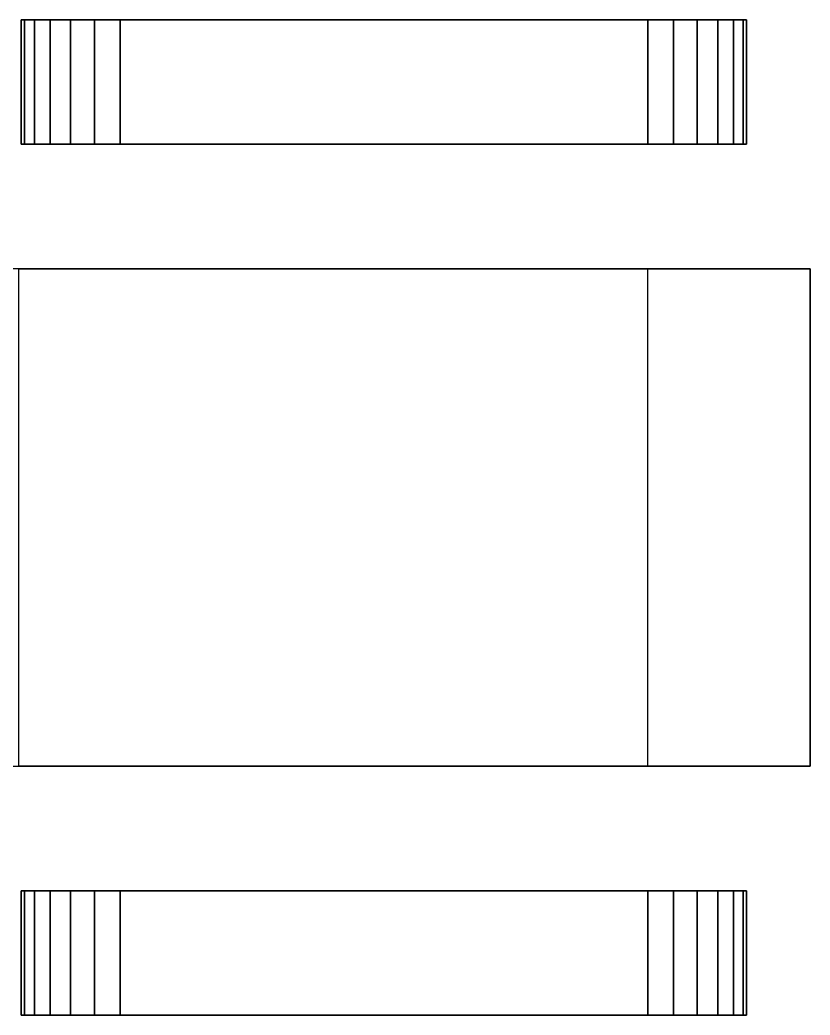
# Model space of a CAD drawing. Header units: metres. Extents: x -18.5 to -0.2, y 38.7 to 41.6.
# Drawn here: x -17.095 to -14.773, y 38.665 to 41.588 of the extents above; entities that cross this region are included whole.
import ezdxf

# ---------------------------------------------------------------- set-up
doc = ezdxf.new("R2010")
doc.units = ezdxf.units.M

msp = doc.modelspace()

# ---------------------------------------------------------------- linework, layer by layer
at = {"layer": '[Color_C01]'}
for points, invisible_edges in [([(-17.0813, 41.5883, 8.6104), (-16.9877, 41.5883, 8.6355), (-17.0912, 41.5883, 8.6856)], 3), ([(-17.0912, 41.5883, 8.6856), (-16.9877, 41.5883, 8.6355), (-16.9943, 41.5883, 8.6856)], 13), ([(-17.0912, 41.5883, 8.6856), (-16.9943, 41.5883, 8.6856), (-16.9943, 41.5883, 15.4031)], 13), ([(-17.0912, 41.5883, 8.6856), (-16.9943, 41.5883, 15.4031), (-17.0912, 41.5883, 15.4031)], 3), ([(-17.0912, 41.5883, 15.4031), (-16.9943, 41.5883, 15.4031), (-16.9877, 41.5883, 15.4533)], 13), ([(-17.0912, 41.5883, 15.4031), (-16.9877, 41.5883, 15.4533), (-17.0813, 41.5883, 15.4783)], 3), ([(-17.0813, 41.5883, 8.6104), (-17.0912, 41.2229, 8.6856), (-17.0813, 41.2229, 8.6104)], 1), ([(-17.0912, 41.2229, 8.6856), (-17.0813, 41.5883, 8.6104), (-17.0912, 41.5883, 8.6856)], 1), ([(-17.0912, 41.5883, 8.6856), (-17.0912, 41.2229, 15.4031), (-17.0912, 41.2229, 8.6856)], 1), ([(-17.0912, 41.2229, 15.4031), (-17.0912, 41.5883, 8.6856), (-17.0912, 41.5883, 15.4031)], 1), ([(-17.0912, 41.5883, 15.4031), (-17.0813, 41.2229, 15.4783), (-17.0912, 41.2229, 15.4031)], 1), ([(-17.0813, 41.2229, 15.4783), (-17.0912, 41.5883, 15.4031), (-17.0813, 41.5883, 15.4783)], 1), ([(-17.0813, 41.5883, 17.2656), (-16.9877, 41.5883, 17.2907), (-17.0912, 41.5883, 17.3409)], 3), ([(-17.0912, 41.5883, 17.3409), (-16.9877, 41.5883, 17.2907), (-16.9943, 41.5883, 17.3409)], 13), ([(-17.0912, 41.5883, 17.3409), (-16.9943, 41.5883, 17.3409), (-16.9943, 41.5883, 19.1494)], 13), ([(-17.0912, 41.5883, 17.3409), (-16.9943, 41.5883, 19.1494), (-17.0912, 41.5883, 19.1494)], 3), ([(-17.0912, 41.5883, 19.1494), (-16.9943, 41.5883, 19.1494), (-16.9877, 41.5883, 19.1996)], 13), ([(-17.0912, 41.5883, 19.1494), (-16.9877, 41.5883, 19.1996), (-17.0813, 41.5883, 19.2246)], 3), ([(-17.0813, 41.5883, 17.2656), (-17.0912, 41.2229, 17.3409), (-17.0813, 41.2229, 17.2656)], 1), ([(-17.0912, 41.2229, 17.3409), (-17.0813, 41.5883, 17.2656), (-17.0912, 41.5883, 17.3409)], 1), ([(-17.0912, 41.5883, 17.3409), (-17.0912, 41.2229, 19.1494), (-17.0912, 41.2229, 17.3409)], 1), ([(-17.0912, 41.2229, 19.1494), (-17.0912, 41.5883, 17.3409), (-17.0912, 41.5883, 19.1494)], 1), ([(-17.0912, 41.5883, 19.1494), (-17.0813, 41.2229, 19.2246), (-17.0912, 41.2229, 19.1494)], 1), ([(-17.0813, 41.2229, 19.2246), (-17.0912, 41.5883, 19.1494), (-17.0813, 41.5883, 19.2246)], 1), ([(-17.0522, 41.5883, 8.5403), (-16.9375, 41.5883, 8.5486), (-17.0813, 41.5883, 8.6104)], 3), ([(-17.0813, 41.5883, 8.6104), (-16.9375, 41.5883, 8.5486), (-16.9683, 41.5883, 8.5887)], 13), ([(-17.0813, 41.5883, 8.6104), (-16.9683, 41.5883, 8.5887), (-16.9877, 41.5883, 8.6355)], 13), ([(-17.0813, 41.5883, 15.4783), (-16.9877, 41.5883, 15.4533), (-16.9683, 41.5883, 15.5)], 13), ([(-17.0813, 41.5883, 15.4783), (-16.9683, 41.5883, 15.5), (-17.0522, 41.5883, 15.5484)], 3), ([(-17.0522, 41.5883, 8.5403), (-17.0813, 41.2229, 8.6104), (-17.0522, 41.2229, 8.5403)], 1), ([(-17.0813, 41.2229, 8.6104), (-17.0522, 41.5883, 8.5403), (-17.0813, 41.5883, 8.6104)], 1), ([(-17.0813, 41.5883, 15.4783), (-17.0522, 41.2229, 15.5484), (-17.0813, 41.2229, 15.4783)], 1), ([(-17.0522, 41.2229, 15.5484), (-17.0813, 41.5883, 15.4783), (-17.0522, 41.5883, 15.5484)], 1), ([(-17.0522, 41.5883, 17.1955), (-16.9375, 41.5883, 17.2038), (-17.0813, 41.5883, 17.2656)], 3), ([(-17.0813, 41.5883, 17.2656), (-16.9375, 41.5883, 17.2038), (-16.9683, 41.5883, 17.244)], 13), ([(-17.0813, 41.5883, 17.2656), (-16.9683, 41.5883, 17.244), (-16.9877, 41.5883, 17.2907)], 13), ([(-17.0813, 41.5883, 19.2246), (-16.9877, 41.5883, 19.1996), (-16.9683, 41.5883, 19.2463)], 13), ([(-17.0813, 41.5883, 19.2246), (-16.9683, 41.5883, 19.2463), (-17.0522, 41.5883, 19.2947)], 3), ([(-17.0813, 41.5883, 19.2246), (-17.0522, 41.2229, 19.2947), (-17.0813, 41.2229, 19.2246)], 1), ([(-17.0522, 41.2229, 19.2947), (-17.0813, 41.5883, 19.2246), (-17.0522, 41.5883, 19.2947)], 1), ([(-17.0522, 41.5883, 17.1955), (-17.0813, 41.2229, 17.2656), (-17.0522, 41.2229, 17.1955)], 1), ([(-17.0813, 41.2229, 17.2656), (-17.0522, 41.5883, 17.1955), (-17.0813, 41.5883, 17.2656)], 1), ([(-17.006, 41.5883, 8.4801), (-16.8507, 41.5883, 8.4984), (-17.0522, 41.5883, 8.5403)], 3), ([(-17.0522, 41.5883, 8.5403), (-16.8507, 41.5883, 8.4984), (-16.8974, 41.5883, 8.5178)], 13), ([(-17.0522, 41.5883, 8.5403), (-16.8974, 41.5883, 8.5178), (-16.9375, 41.5883, 8.5486)], 13), ([(-17.0522, 41.5883, 15.5484), (-16.9683, 41.5883, 15.5), (-16.9375, 41.5883, 15.5401)], 13), ([(-17.0522, 41.5883, 15.5484), (-16.9375, 41.5883, 15.5401), (-16.8974, 41.5883, 15.5709)], 13), ([(-17.0522, 41.5883, 15.5484), (-16.8974, 41.5883, 15.5709), (-17.006, 41.5883, 15.6086)], 3), ([(-17.006, 41.5883, 8.4801), (-17.0522, 41.2229, 8.5403), (-17.006, 41.2229, 8.4801)], 1), ([(-17.0522, 41.2229, 8.5403), (-17.006, 41.5883, 8.4801), (-17.0522, 41.5883, 8.5403)], 1), ([(-17.0522, 41.5883, 15.5484), (-17.006, 41.2229, 15.6086), (-17.0522, 41.2229, 15.5484)], 1), ([(-17.006, 41.2229, 15.6086), (-17.0522, 41.5883, 15.5484), (-17.006, 41.5883, 15.6086)], 1), ([(-17.006, 41.5883, 17.1353), (-16.8507, 41.5883, 17.1537), (-17.0522, 41.5883, 17.1955)], 3), ([(-17.0522, 41.5883, 17.1955), (-16.8507, 41.5883, 17.1537), (-16.8974, 41.5883, 17.173)], 13), ([(-17.0522, 41.5883, 17.1955), (-16.8974, 41.5883, 17.173), (-16.9375, 41.5883, 17.2038)], 13), ([(-17.0522, 41.5883, 19.2947), (-16.9683, 41.5883, 19.2463), (-16.9375, 41.5883, 19.2864)], 13), ([(-17.0522, 41.5883, 19.2947), (-16.9375, 41.5883, 19.2864), (-16.8974, 41.5883, 19.3172)], 13), ([(-17.0522, 41.5883, 19.2947), (-16.8974, 41.5883, 19.3172), (-17.006, 41.5883, 19.3549)], 3), ([(-17.0522, 41.5883, 19.2947), (-17.006, 41.2229, 19.3549), (-17.0522, 41.2229, 19.2947)], 1), ([(-17.006, 41.2229, 19.3549), (-17.0522, 41.5883, 19.2947), (-17.006, 41.5883, 19.3549)], 1), ([(-17.006, 41.5883, 17.1353), (-17.0522, 41.2229, 17.1955), (-17.006, 41.2229, 17.1353)], 1), ([(-17.0522, 41.2229, 17.1955), (-17.006, 41.5883, 17.1353), (-17.0522, 41.5883, 17.1955)], 1), ([(-16.9458, 41.5883, 8.4339), (-15.0448, 41.5883, 8.4801), (-17.006, 41.5883, 8.4801)], 3), ([(-17.006, 41.5883, 8.4801), (-15.0448, 41.5883, 8.4801), (-15.2503, 41.5883, 8.4918)], 15), ([(-16.8507, 41.5883, 8.4984), (-17.006, 41.5883, 8.4801), (-16.8005, 41.5883, 8.4918)], 3), ([(-16.8005, 41.5883, 8.4918), (-17.006, 41.5883, 8.4801), (-15.2503, 41.5883, 8.4918)], 3), ([(-17.006, 41.5883, 15.6086), (-16.8974, 41.5883, 15.5709), (-16.8507, 41.5883, 15.5903)], 13), ([(-17.006, 41.5883, 15.6086), (-16.8507, 41.5883, 15.5903), (-16.8005, 41.5883, 15.5969)], 13), ([(-17.006, 41.5883, 15.6086), (-16.8005, 41.5883, 15.5969), (-15.0448, 41.5883, 15.6086)], 15), ([(-17.006, 41.5883, 15.6086), (-15.0448, 41.5883, 15.6086), (-15.105, 41.5883, 15.6548)], 13), ([(-17.006, 41.5883, 15.6086), (-15.105, 41.5883, 15.6548), (-16.9458, 41.5883, 15.6548)], 3), ([(-16.9458, 41.2229, 8.4339), (-17.006, 41.5883, 8.4801), (-17.006, 41.2229, 8.4801)], 1), ([(-17.006, 41.5883, 8.4801), (-16.9458, 41.2229, 8.4339), (-16.9458, 41.5883, 8.4339)], 1), ([(-16.9458, 41.5883, 15.6548), (-17.006, 41.2229, 15.6086), (-17.006, 41.5883, 15.6086)], 1), ([(-17.006, 41.2229, 15.6086), (-16.9458, 41.5883, 15.6548), (-16.9458, 41.2229, 15.6548)], 1), ([(-16.9458, 41.5883, 17.0891), (-15.0448, 41.5883, 17.1353), (-17.006, 41.5883, 17.1353)], 3), ([(-17.006, 41.5883, 17.1353), (-15.0448, 41.5883, 17.1353), (-15.2503, 41.5883, 17.1471)], 15), ([(-16.8507, 41.5883, 17.1537), (-17.006, 41.5883, 17.1353), (-16.8005, 41.5883, 17.1471)], 3), ([(-16.8005, 41.5883, 17.1471), (-17.006, 41.5883, 17.1353), (-15.2503, 41.5883, 17.1471)], 3), ([(-17.006, 41.5883, 19.3549), (-16.8974, 41.5883, 19.3172), (-16.8507, 41.5883, 19.3366)], 13), ([(-17.006, 41.5883, 19.3549), (-16.8507, 41.5883, 19.3366), (-16.8005, 41.5883, 19.3432)], 13), ([(-17.006, 41.5883, 19.3549), (-16.8005, 41.5883, 19.3432), (-15.0448, 41.5883, 19.3549)], 15), ([(-17.006, 41.5883, 19.3549), (-15.0448, 41.5883, 19.3549), (-15.105, 41.5883, 19.4011)], 13), ([(-17.006, 41.5883, 19.3549), (-15.105, 41.5883, 19.4011), (-16.9458, 41.5883, 19.4011)], 3), ([(-16.9458, 41.5883, 19.4011), (-17.006, 41.2229, 19.3549), (-17.006, 41.5883, 19.3549)], 1), ([(-17.006, 41.2229, 19.3549), (-16.9458, 41.5883, 19.4011), (-16.9458, 41.2229, 19.4011)], 1), ([(-16.9458, 41.2229, 17.0891), (-17.006, 41.5883, 17.1353), (-17.006, 41.2229, 17.1353)], 1), ([(-17.006, 41.5883, 17.1353), (-16.9458, 41.2229, 17.0891), (-16.9458, 41.5883, 17.0891)], 1), ([(-16.8757, 41.5883, 8.4049), (-15.105, 41.5883, 8.4339), (-16.9458, 41.5883, 8.4339)], 3), ([(-16.9458, 41.5883, 8.4339), (-15.105, 41.5883, 8.4339), (-15.0448, 41.5883, 8.4801)], 13), ([(-16.9458, 41.5883, 15.6548), (-15.105, 41.5883, 15.6548), (-15.1751, 41.5883, 15.6839)], 13), ([(-16.9458, 41.5883, 15.6548), (-15.1751, 41.5883, 15.6839), (-16.8757, 41.5883, 15.6839)], 3), ([(-16.8757, 41.2229, 8.4049), (-16.9458, 41.5883, 8.4339), (-16.9458, 41.2229, 8.4339)], 1), ([(-16.9458, 41.5883, 8.4339), (-16.8757, 41.2229, 8.4049), (-16.8757, 41.5883, 8.4049)], 1), ([(-16.8757, 41.5883, 15.6839), (-16.9458, 41.2229, 15.6548), (-16.9458, 41.5883, 15.6548)], 1), ([(-16.9458, 41.2229, 15.6548), (-16.8757, 41.5883, 15.6839), (-16.8757, 41.2229, 15.6839)], 1), ([(-16.8757, 41.5883, 17.0601), (-15.105, 41.5883, 17.0891), (-16.9458, 41.5883, 17.0891)], 3), ([(-16.9458, 41.5883, 17.0891), (-15.105, 41.5883, 17.0891), (-15.0448, 41.5883, 17.1353)], 13), ([(-16.9458, 41.5883, 19.4011), (-15.105, 41.5883, 19.4011), (-15.1751, 41.5883, 19.4302)], 13), ([(-16.9458, 41.5883, 19.4011), (-15.1751, 41.5883, 19.4302), (-16.8757, 41.5883, 19.4302)], 3), ([(-16.8757, 41.5883, 19.4302), (-16.9458, 41.2229, 19.4011), (-16.9458, 41.5883, 19.4011)], 1), ([(-16.9458, 41.2229, 19.4011), (-16.8757, 41.5883, 19.4302), (-16.8757, 41.2229, 19.4302)], 1), ([(-16.8757, 41.2229, 17.0601), (-16.9458, 41.5883, 17.0891), (-16.9458, 41.2229, 17.0891)], 1), ([(-16.9458, 41.5883, 17.0891), (-16.8757, 41.2229, 17.0601), (-16.8757, 41.5883, 17.0601)], 1), ([(-16.8005, 41.5883, 8.3949), (-15.1751, 41.5883, 8.4049), (-16.8757, 41.5883, 8.4049)], 3), ([(-16.8757, 41.5883, 8.4049), (-15.1751, 41.5883, 8.4049), (-15.105, 41.5883, 8.4339)], 13), ([(-16.8757, 41.5883, 15.6839), (-15.1751, 41.5883, 15.6839), (-15.2503, 41.5883, 15.6938)], 13), ([(-16.8757, 41.5883, 15.6839), (-15.2503, 41.5883, 15.6938), (-16.8005, 41.5883, 15.6938)], 1), ([(-16.8005, 41.2229, 8.3949), (-16.8757, 41.5883, 8.4049), (-16.8757, 41.2229, 8.4049)], 1), ([(-16.8757, 41.5883, 8.4049), (-16.8005, 41.2229, 8.3949), (-16.8005, 41.5883, 8.3949)], 1), ([(-16.8005, 41.5883, 15.6938), (-16.8757, 41.2229, 15.6839), (-16.8757, 41.5883, 15.6839)], 1), ([(-16.8757, 41.2229, 15.6839), (-16.8005, 41.5883, 15.6938), (-16.8005, 41.2229, 15.6938)], 1), ([(-16.8005, 41.5883, 17.0502), (-15.1751, 41.5883, 17.0601), (-16.8757, 41.5883, 17.0601)], 3), ([(-16.8757, 41.5883, 17.0601), (-15.1751, 41.5883, 17.0601), (-15.105, 41.5883, 17.0891)], 13), ([(-16.8757, 41.5883, 19.4302), (-15.1751, 41.5883, 19.4302), (-15.2503, 41.5883, 19.4401)], 13), ([(-16.8757, 41.5883, 19.4302), (-15.2503, 41.5883, 19.4401), (-16.8005, 41.5883, 19.4401)], 1), ([(-16.8005, 41.5883, 19.4401), (-16.8757, 41.2229, 19.4302), (-16.8757, 41.5883, 19.4302)], 1), ([(-16.8757, 41.2229, 19.4302), (-16.8005, 41.5883, 19.4401), (-16.8005, 41.2229, 19.4401)], 1), ([(-16.8005, 41.2229, 17.0502), (-16.8757, 41.5883, 17.0601), (-16.8757, 41.2229, 17.0601)], 1), ([(-16.8757, 41.5883, 17.0601), (-16.8005, 41.2229, 17.0502), (-16.8005, 41.5883, 17.0502)], 1), ([(-15.1751, 41.5883, 8.4049), (-16.8005, 41.5883, 8.3949), (-15.2503, 41.5883, 8.3949)], 1), ([(-15.2503, 41.5883, 15.5969), (-15.0448, 41.5883, 15.6086), (-16.8005, 41.5883, 15.5969)], 3), ([(-15.2503, 41.2229, 8.3949), (-16.8005, 41.5883, 8.3949), (-16.8005, 41.2229, 8.3949)], 1), ([(-16.8005, 41.5883, 8.3949), (-15.2503, 41.2229, 8.3949), (-15.2503, 41.5883, 8.3949)], 1), ([(-15.2503, 41.5883, 15.6938), (-16.8005, 41.2229, 15.6938), (-16.8005, 41.5883, 15.6938)], 1), ([(-16.8005, 41.2229, 15.6938), (-15.2503, 41.5883, 15.6938), (-15.2503, 41.2229, 15.6938)], 1), ([(-15.1751, 41.5883, 17.0601), (-16.8005, 41.5883, 17.0502), (-15.2503, 41.5883, 17.0502)], 1), ([(-15.2503, 41.5883, 19.3432), (-15.0448, 41.5883, 19.3549), (-16.8005, 41.5883, 19.3432)], 3), ([(-15.2503, 41.5883, 19.4401), (-16.8005, 41.2229, 19.4401), (-16.8005, 41.5883, 19.4401)], 1), ([(-16.8005, 41.2229, 19.4401), (-15.2503, 41.5883, 19.4401), (-15.2503, 41.2229, 19.4401)], 1), ([(-15.2503, 41.2229, 17.0502), (-16.8005, 41.5883, 17.0502), (-16.8005, 41.2229, 17.0502)], 1), ([(-16.8005, 41.5883, 17.0502), (-15.2503, 41.2229, 17.0502), (-15.2503, 41.5883, 17.0502)], 1), ([(-15.2503, 41.5883, 8.4918), (-15.0448, 41.5883, 8.4801), (-15.2002, 41.5883, 8.4984)], 3), ([(-15.2002, 41.5883, 15.5903), (-15.0448, 41.5883, 15.6086), (-15.2503, 41.5883, 15.5969)], 3), ([(-15.1751, 41.2229, 8.4049), (-15.2503, 41.5883, 8.3949), (-15.2503, 41.2229, 8.3949)], 1), ([(-15.2503, 41.5883, 8.3949), (-15.1751, 41.2229, 8.4049), (-15.1751, 41.5883, 8.4049)], 1), ([(-15.1751, 41.5883, 15.6839), (-15.2503, 41.2229, 15.6938), (-15.2503, 41.5883, 15.6938)], 1), ([(-15.2503, 41.2229, 15.6938), (-15.1751, 41.5883, 15.6839), (-15.1751, 41.2229, 15.6839)], 1), ([(-15.2503, 41.5883, 17.1471), (-15.0448, 41.5883, 17.1353), (-15.2002, 41.5883, 17.1537)], 3), ([(-15.2002, 41.5883, 19.3366), (-15.0448, 41.5883, 19.3549), (-15.2503, 41.5883, 19.3432)], 3), ([(-15.1751, 41.5883, 19.4302), (-15.2503, 41.2229, 19.4401), (-15.2503, 41.5883, 19.4401)], 1), ([(-15.2503, 41.2229, 19.4401), (-15.1751, 41.5883, 19.4302), (-15.1751, 41.2229, 19.4302)], 1), ([(-15.1751, 41.2229, 17.0601), (-15.2503, 41.5883, 17.0502), (-15.2503, 41.2229, 17.0502)], 1), ([(-15.2503, 41.5883, 17.0502), (-15.1751, 41.2229, 17.0601), (-15.1751, 41.5883, 17.0601)], 1), ([(-15.2002, 41.5883, 8.4984), (-15.0448, 41.5883, 8.4801), (-14.9986, 41.5883, 8.5403)], 13), ([(-15.2002, 41.5883, 8.4984), (-14.9986, 41.5883, 8.5403), (-15.1534, 41.5883, 8.5178)], 3), ([(-15.1534, 41.5883, 15.5709), (-15.0448, 41.5883, 15.6086), (-15.2002, 41.5883, 15.5903)], 3), ([(-15.2002, 41.5883, 17.1537), (-15.0448, 41.5883, 17.1353), (-14.9986, 41.5883, 17.1955)], 13), ([(-15.2002, 41.5883, 17.1537), (-14.9986, 41.5883, 17.1955), (-15.1534, 41.5883, 17.173)], 3), ([(-15.1534, 41.5883, 19.3172), (-15.0448, 41.5883, 19.3549), (-15.2002, 41.5883, 19.3366)], 3), ([(-15.105, 41.5883, 15.6548), (-15.1751, 41.2229, 15.6839), (-15.1751, 41.5883, 15.6839)], 1), ([(-15.1751, 41.2229, 15.6839), (-15.105, 41.5883, 15.6548), (-15.105, 41.2229, 15.6548)], 1), ([(-15.105, 41.2229, 8.4339), (-15.1751, 41.5883, 8.4049), (-15.1751, 41.2229, 8.4049)], 1), ([(-15.1751, 41.5883, 8.4049), (-15.105, 41.2229, 8.4339), (-15.105, 41.5883, 8.4339)], 1), ([(-15.105, 41.5883, 19.4011), (-15.1751, 41.2229, 19.4302), (-15.1751, 41.5883, 19.4302)], 1), ([(-15.1751, 41.2229, 19.4302), (-15.105, 41.5883, 19.4011), (-15.105, 41.2229, 19.4011)], 1), ([(-15.105, 41.2229, 17.0891), (-15.1751, 41.5883, 17.0601), (-15.1751, 41.2229, 17.0601)], 1), ([(-15.1751, 41.5883, 17.0601), (-15.105, 41.2229, 17.0891), (-15.105, 41.5883, 17.0891)], 1), ([(-15.1534, 41.5883, 8.5178), (-14.9986, 41.5883, 8.5403), (-15.1133, 41.5883, 8.5486)], 3), ([(-15.1133, 41.5883, 15.5401), (-14.9986, 41.5883, 15.5484), (-15.1534, 41.5883, 15.5709)], 3), ([(-15.1534, 41.5883, 15.5709), (-14.9986, 41.5883, 15.5484), (-15.0448, 41.5883, 15.6086)], 13), ([(-15.1534, 41.5883, 17.173), (-14.9986, 41.5883, 17.1955), (-15.1133, 41.5883, 17.2038)], 3), ([(-15.1133, 41.5883, 19.2864), (-14.9986, 41.5883, 19.2947), (-15.1534, 41.5883, 19.3172)], 3), ([(-15.1534, 41.5883, 19.3172), (-14.9986, 41.5883, 19.2947), (-15.0448, 41.5883, 19.3549)], 13), ([(-15.1133, 41.5883, 8.5486), (-14.9986, 41.5883, 8.5403), (-14.9696, 41.5883, 8.6104)], 13), ([(-15.1133, 41.5883, 8.5486), (-14.9696, 41.5883, 8.6104), (-15.0825, 41.5883, 8.5887)], 3), ([(-15.0825, 41.5883, 15.5), (-14.9986, 41.5883, 15.5484), (-15.1133, 41.5883, 15.5401)], 3), ([(-15.1133, 41.5883, 17.2038), (-14.9986, 41.5883, 17.1955), (-14.9696, 41.5883, 17.2656)], 13), ([(-15.1133, 41.5883, 17.2038), (-14.9696, 41.5883, 17.2656), (-15.0825, 41.5883, 17.244)], 3), ([(-15.0825, 41.5883, 19.2463), (-14.9986, 41.5883, 19.2947), (-15.1133, 41.5883, 19.2864)], 3), ([(-15.0448, 41.5883, 15.6086), (-15.105, 41.2229, 15.6548), (-15.105, 41.5883, 15.6548)], 1), ([(-15.105, 41.2229, 15.6548), (-15.0448, 41.5883, 15.6086), (-15.0448, 41.2229, 15.6086)], 1), ([(-15.0448, 41.2229, 8.4801), (-15.105, 41.5883, 8.4339), (-15.105, 41.2229, 8.4339)], 1), ([(-15.105, 41.5883, 8.4339), (-15.0448, 41.2229, 8.4801), (-15.0448, 41.5883, 8.4801)], 1), ([(-15.0448, 41.5883, 19.3549), (-15.105, 41.2229, 19.4011), (-15.105, 41.5883, 19.4011)], 1), ([(-15.105, 41.2229, 19.4011), (-15.0448, 41.5883, 19.3549), (-15.0448, 41.2229, 19.3549)], 1), ([(-15.0448, 41.2229, 17.1353), (-15.105, 41.5883, 17.0891), (-15.105, 41.2229, 17.0891)], 1), ([(-15.105, 41.5883, 17.0891), (-15.0448, 41.2229, 17.1353), (-15.0448, 41.5883, 17.1353)], 1), ([(-15.0825, 41.5883, 8.5887), (-14.9696, 41.5883, 8.6104), (-15.0631, 41.5883, 8.6355)], 3), ([(-15.0631, 41.5883, 15.4533), (-14.9696, 41.5883, 15.4783), (-15.0825, 41.5883, 15.5)], 3), ([(-15.0825, 41.5883, 15.5), (-14.9696, 41.5883, 15.4783), (-14.9986, 41.5883, 15.5484)], 13), ([(-15.0825, 41.5883, 17.244), (-14.9696, 41.5883, 17.2656), (-15.0631, 41.5883, 17.2907)], 3), ([(-15.0631, 41.5883, 19.1996), (-14.9696, 41.5883, 19.2246), (-15.0825, 41.5883, 19.2463)], 3), ([(-15.0825, 41.5883, 19.2463), (-14.9696, 41.5883, 19.2246), (-14.9986, 41.5883, 19.2947)], 13), ([(-15.0631, 41.5883, 8.6355), (-14.9696, 41.5883, 8.6104), (-14.9597, 41.5883, 8.6856)], 13), ([(-15.0631, 41.5883, 8.6355), (-14.9597, 41.5883, 8.6856), (-15.0565, 41.5883, 8.6856)], 3), ([(-15.0565, 41.5883, 15.4031), (-14.9696, 41.5883, 15.4783), (-15.0631, 41.5883, 15.4533)], 3), ([(-15.0631, 41.5883, 17.2907), (-14.9696, 41.5883, 17.2656), (-14.9597, 41.5883, 17.3409)], 13), ([(-15.0631, 41.5883, 17.2907), (-14.9597, 41.5883, 17.3409), (-15.0565, 41.5883, 17.3409)], 3), ([(-15.0565, 41.5883, 19.1494), (-14.9696, 41.5883, 19.2246), (-15.0631, 41.5883, 19.1996)], 3), ([(-15.0565, 41.5883, 8.6856), (-14.9597, 41.5883, 8.6856), (-14.9597, 41.5883, 15.4031)], 13), ([(-15.0565, 41.5883, 8.6856), (-14.9597, 41.5883, 15.4031), (-15.0565, 41.5883, 15.4031)], 3), ([(-15.0565, 41.5883, 15.4031), (-14.9597, 41.5883, 15.4031), (-14.9696, 41.5883, 15.4783)], 13), ([(-15.0565, 41.5883, 17.3409), (-14.9597, 41.5883, 17.3409), (-14.9597, 41.5883, 19.1494)], 13), ([(-15.0565, 41.5883, 17.3409), (-14.9597, 41.5883, 19.1494), (-15.0565, 41.5883, 19.1494)], 3), ([(-15.0565, 41.5883, 19.1494), (-14.9597, 41.5883, 19.1494), (-14.9696, 41.5883, 19.2246)], 13), ([(-15.0448, 41.5883, 15.6086), (-14.9986, 41.2229, 15.5484), (-15.0448, 41.2229, 15.6086)], 1), ([(-14.9986, 41.2229, 15.5484), (-15.0448, 41.5883, 15.6086), (-14.9986, 41.5883, 15.5484)], 1), ([(-14.9986, 41.5883, 8.5403), (-15.0448, 41.2229, 8.4801), (-14.9986, 41.2229, 8.5403)], 1), ([(-15.0448, 41.2229, 8.4801), (-14.9986, 41.5883, 8.5403), (-15.0448, 41.5883, 8.4801)], 1), ([(-15.0448, 41.5883, 19.3549), (-14.9986, 41.2229, 19.2947), (-15.0448, 41.2229, 19.3549)], 1), ([(-14.9986, 41.2229, 19.2947), (-15.0448, 41.5883, 19.3549), (-14.9986, 41.5883, 19.2947)], 1), ([(-14.9986, 41.5883, 17.1955), (-15.0448, 41.2229, 17.1353), (-14.9986, 41.2229, 17.1955)], 1), ([(-15.0448, 41.2229, 17.1353), (-14.9986, 41.5883, 17.1955), (-15.0448, 41.5883, 17.1353)], 1), ([(-14.9986, 41.5883, 15.5484), (-14.9696, 41.2229, 15.4783), (-14.9986, 41.2229, 15.5484)], 1), ([(-14.9696, 41.2229, 15.4783), (-14.9986, 41.5883, 15.5484), (-14.9696, 41.5883, 15.4783)], 1), ([(-14.9696, 41.5883, 8.6104), (-14.9986, 41.2229, 8.5403), (-14.9696, 41.2229, 8.6104)], 1), ([(-14.9986, 41.2229, 8.5403), (-14.9696, 41.5883, 8.6104), (-14.9986, 41.5883, 8.5403)], 1), ([(-14.9986, 41.5883, 19.2947), (-14.9696, 41.2229, 19.2246), (-14.9986, 41.2229, 19.2947)], 1), ([(-14.9696, 41.2229, 19.2246), (-14.9986, 41.5883, 19.2947), (-14.9696, 41.5883, 19.2246)], 1), ([(-14.9696, 41.5883, 17.2656), (-14.9986, 41.2229, 17.1955), (-14.9696, 41.2229, 17.2656)], 1), ([(-14.9986, 41.2229, 17.1955), (-14.9696, 41.5883, 17.2656), (-14.9986, 41.5883, 17.1955)], 1), ([(-14.9696, 41.5883, 15.4783), (-14.9597, 41.2229, 15.4031), (-14.9696, 41.2229, 15.4783)], 1), ([(-14.9597, 41.2229, 15.4031), (-14.9696, 41.5883, 15.4783), (-14.9597, 41.5883, 15.4031)], 1), ([(-14.9597, 41.5883, 8.6856), (-14.9696, 41.2229, 8.6104), (-14.9597, 41.2229, 8.6856)], 1), ([(-14.9696, 41.2229, 8.6104), (-14.9597, 41.5883, 8.6856), (-14.9696, 41.5883, 8.6104)], 1), ([(-14.9696, 41.5883, 19.2246), (-14.9597, 41.2229, 19.1494), (-14.9696, 41.2229, 19.2246)], 1), ([(-14.9597, 41.2229, 19.1494), (-14.9696, 41.5883, 19.2246), (-14.9597, 41.5883, 19.1494)], 1), ([(-14.9597, 41.5883, 17.3409), (-14.9696, 41.2229, 17.2656), (-14.9597, 41.2229, 17.3409)], 1), ([(-14.9696, 41.2229, 17.2656), (-14.9597, 41.5883, 17.3409), (-14.9696, 41.5883, 17.2656)], 1), ([(-14.9597, 41.5883, 15.4031), (-14.9597, 41.2229, 8.6856), (-14.9597, 41.2229, 15.4031)], 1), ([(-14.9597, 41.2229, 8.6856), (-14.9597, 41.5883, 15.4031), (-14.9597, 41.5883, 8.6856)], 1), ([(-14.9597, 41.5883, 19.1494), (-14.9597, 41.2229, 17.3409), (-14.9597, 41.2229, 19.1494)], 1), ([(-14.9597, 41.2229, 17.3409), (-14.9597, 41.5883, 19.1494), (-14.9597, 41.5883, 17.3409)], 1), ([(-17.0912, 39.0306, 8.6856), (-17.0912, 38.6652, 15.4031), (-17.0912, 38.6652, 8.6856)], 1), ([(-17.0912, 38.6652, 15.4031), (-17.0912, 39.0306, 8.6856), (-17.0912, 39.0306, 15.4031)], 1), ([(-17.0813, 39.0306, 8.6104), (-17.0912, 38.6652, 8.6856), (-17.0813, 38.6652, 8.6104)], 1), ([(-17.0912, 38.6652, 8.6856), (-17.0813, 39.0306, 8.6104), (-17.0912, 39.0306, 8.6856)], 1), ([(-17.0912, 39.0306, 15.4031), (-17.0813, 38.6652, 15.4783), (-17.0912, 38.6652, 15.4031)], 1), ([(-17.0813, 38.6652, 15.4783), (-17.0912, 39.0306, 15.4031), (-17.0813, 39.0306, 15.4783)], 1), ([(-17.0912, 39.0306, 19.1494), (-17.0813, 38.6652, 19.2246), (-17.0912, 38.6652, 19.1494)], 1), ([(-17.0813, 38.6652, 19.2246), (-17.0912, 39.0306, 19.1494), (-17.0813, 39.0306, 19.2246)], 1), ([(-17.0912, 39.0306, 17.3409), (-17.0912, 38.6652, 19.1494), (-17.0912, 38.6652, 17.3409)], 1), ([(-17.0912, 38.6652, 19.1494), (-17.0912, 39.0306, 17.3409), (-17.0912, 39.0306, 19.1494)], 1), ([(-17.0813, 39.0306, 17.2656), (-17.0912, 38.6652, 17.3409), (-17.0813, 38.6652, 17.2656)], 1), ([(-17.0912, 38.6652, 17.3409), (-17.0813, 39.0306, 17.2656), (-17.0912, 39.0306, 17.3409)], 1), ([(-17.0522, 39.0306, 8.5403), (-17.0813, 38.6652, 8.6104), (-17.0522, 38.6652, 8.5403)], 1), ([(-17.0813, 38.6652, 8.6104), (-17.0522, 39.0306, 8.5403), (-17.0813, 39.0306, 8.6104)], 1), ([(-17.0813, 39.0306, 15.4783), (-17.0522, 38.6652, 15.5484), (-17.0813, 38.6652, 15.4783)], 1), ([(-17.0522, 38.6652, 15.5484), (-17.0813, 39.0306, 15.4783), (-17.0522, 39.0306, 15.5484)], 1), ([(-17.0813, 39.0306, 19.2246), (-17.0522, 38.6652, 19.2947), (-17.0813, 38.6652, 19.2246)], 1), ([(-17.0522, 38.6652, 19.2947), (-17.0813, 39.0306, 19.2246), (-17.0522, 39.0306, 19.2947)], 1), ([(-17.0522, 39.0306, 17.1955), (-17.0813, 38.6652, 17.2656), (-17.0522, 38.6652, 17.1955)], 1), ([(-17.0813, 38.6652, 17.2656), (-17.0522, 39.0306, 17.1955), (-17.0813, 39.0306, 17.2656)], 1), ([(-17.006, 39.0306, 8.4801), (-17.0522, 38.6652, 8.5403), (-17.006, 38.6652, 8.4801)], 1), ([(-17.0522, 38.6652, 8.5403), (-17.006, 39.0306, 8.4801), (-17.0522, 39.0306, 8.5403)], 1), ([(-17.0522, 39.0306, 15.5484), (-17.006, 38.6652, 15.6086), (-17.0522, 38.6652, 15.5484)], 1), ([(-17.006, 38.6652, 15.6086), (-17.0522, 39.0306, 15.5484), (-17.006, 39.0306, 15.6086)], 1), ([(-17.0522, 39.0306, 19.2947), (-17.006, 38.6652, 19.3549), (-17.0522, 38.6652, 19.2947)], 1), ([(-17.006, 38.6652, 19.3549), (-17.0522, 39.0306, 19.2947), (-17.006, 39.0306, 19.3549)], 1), ([(-17.006, 39.0306, 17.1353), (-17.0522, 38.6652, 17.1955), (-17.006, 38.6652, 17.1353)], 1), ([(-17.0522, 38.6652, 17.1955), (-17.006, 39.0306, 17.1353), (-17.0522, 39.0306, 17.1955)], 1), ([(-16.9458, 38.6652, 8.4339), (-17.006, 39.0306, 8.4801), (-17.006, 38.6652, 8.4801)], 1), ([(-17.006, 39.0306, 8.4801), (-16.9458, 38.6652, 8.4339), (-16.9458, 39.0306, 8.4339)], 1), ([(-16.9458, 39.0306, 15.6548), (-17.006, 38.6652, 15.6086), (-17.006, 39.0306, 15.6086)], 1), ([(-17.006, 38.6652, 15.6086), (-16.9458, 39.0306, 15.6548), (-16.9458, 38.6652, 15.6548)], 1), ([(-16.9458, 39.0306, 19.4011), (-17.006, 38.6652, 19.3549), (-17.006, 39.0306, 19.3549)], 1), ([(-17.006, 38.6652, 19.3549), (-16.9458, 39.0306, 19.4011), (-16.9458, 38.6652, 19.4011)], 1), ([(-16.9458, 38.6652, 17.0891), (-17.006, 39.0306, 17.1353), (-17.006, 38.6652, 17.1353)], 1), ([(-17.006, 39.0306, 17.1353), (-16.9458, 38.6652, 17.0891), (-16.9458, 39.0306, 17.0891)], 1), ([(-16.8757, 38.6652, 8.4049), (-16.9458, 39.0306, 8.4339), (-16.9458, 38.6652, 8.4339)], 1), ([(-16.9458, 39.0306, 8.4339), (-16.8757, 38.6652, 8.4049), (-16.8757, 39.0306, 8.4049)], 1), ([(-16.8757, 39.0306, 15.6839), (-16.9458, 38.6652, 15.6548), (-16.9458, 39.0306, 15.6548)], 1), ([(-16.9458, 38.6652, 15.6548), (-16.8757, 39.0306, 15.6839), (-16.8757, 38.6652, 15.6839)], 1), ([(-16.8757, 39.0306, 19.4302), (-16.9458, 38.6652, 19.4011), (-16.9458, 39.0306, 19.4011)], 1), ([(-16.9458, 38.6652, 19.4011), (-16.8757, 39.0306, 19.4302), (-16.8757, 38.6652, 19.4302)], 1), ([(-16.8757, 38.6652, 17.0601), (-16.9458, 39.0306, 17.0891), (-16.9458, 38.6652, 17.0891)], 1), ([(-16.9458, 39.0306, 17.0891), (-16.8757, 38.6652, 17.0601), (-16.8757, 39.0306, 17.0601)], 1), ([(-16.8005, 38.6652, 8.3949), (-16.8757, 39.0306, 8.4049), (-16.8757, 38.6652, 8.4049)], 1), ([(-16.8757, 39.0306, 8.4049), (-16.8005, 38.6652, 8.3949), (-16.8005, 39.0306, 8.3949)], 1), ([(-16.8005, 39.0306, 15.6938), (-16.8757, 38.6652, 15.6839), (-16.8757, 39.0306, 15.6839)], 1), ([(-16.8757, 38.6652, 15.6839), (-16.8005, 39.0306, 15.6938), (-16.8005, 38.6652, 15.6938)], 1), ([(-16.8005, 39.0306, 19.4401), (-16.8757, 38.6652, 19.4302), (-16.8757, 39.0306, 19.4302)], 1), ([(-16.8757, 38.6652, 19.4302), (-16.8005, 39.0306, 19.4401), (-16.8005, 38.6652, 19.4401)], 1), ([(-16.8005, 38.6652, 17.0502), (-16.8757, 39.0306, 17.0601), (-16.8757, 38.6652, 17.0601)], 1), ([(-16.8757, 39.0306, 17.0601), (-16.8005, 38.6652, 17.0502), (-16.8005, 39.0306, 17.0502)], 1), ([(-15.2503, 38.6652, 8.3949), (-16.8005, 39.0306, 8.3949), (-16.8005, 38.6652, 8.3949)], 1), ([(-16.8005, 39.0306, 8.3949), (-15.2503, 38.6652, 8.3949), (-15.2503, 39.0306, 8.3949)], 1), ([(-15.2503, 39.0306, 15.6938), (-16.8005, 38.6652, 15.6938), (-16.8005, 39.0306, 15.6938)], 1), ([(-16.8005, 38.6652, 15.6938), (-15.2503, 39.0306, 15.6938), (-15.2503, 38.6652, 15.6938)], 1), ([(-15.2503, 39.0306, 19.4401), (-16.8005, 38.6652, 19.4401), (-16.8005, 39.0306, 19.4401)], 1), ([(-16.8005, 38.6652, 19.4401), (-15.2503, 39.0306, 19.4401), (-15.2503, 38.6652, 19.4401)], 1), ([(-15.2503, 38.6652, 17.0502), (-16.8005, 39.0306, 17.0502), (-16.8005, 38.6652, 17.0502)], 1), ([(-16.8005, 39.0306, 17.0502), (-15.2503, 38.6652, 17.0502), (-15.2503, 39.0306, 17.0502)], 1), ([(-15.1751, 38.6652, 8.4049), (-15.2503, 39.0306, 8.3949), (-15.2503, 38.6652, 8.3949)], 1), ([(-15.2503, 39.0306, 8.3949), (-15.1751, 38.6652, 8.4049), (-15.1751, 39.0306, 8.4049)], 1), ([(-15.1751, 39.0306, 15.6839), (-15.2503, 38.6652, 15.6938), (-15.2503, 39.0306, 15.6938)], 1), ([(-15.2503, 38.6652, 15.6938), (-15.1751, 39.0306, 15.6839), (-15.1751, 38.6652, 15.6839)], 1), ([(-15.1751, 39.0306, 19.4302), (-15.2503, 38.6652, 19.4401), (-15.2503, 39.0306, 19.4401)], 1), ([(-15.2503, 38.6652, 19.4401), (-15.1751, 39.0306, 19.4302), (-15.1751, 38.6652, 19.4302)], 1), ([(-15.1751, 38.6652, 17.0601), (-15.2503, 39.0306, 17.0502), (-15.2503, 38.6652, 17.0502)], 1), ([(-15.2503, 39.0306, 17.0502), (-15.1751, 38.6652, 17.0601), (-15.1751, 39.0306, 17.0601)], 1), ([(-15.105, 38.6652, 8.4339), (-15.1751, 39.0306, 8.4049), (-15.1751, 38.6652, 8.4049)], 1), ([(-15.1751, 39.0306, 8.4049), (-15.105, 38.6652, 8.4339), (-15.105, 39.0306, 8.4339)], 1), ([(-15.105, 39.0306, 15.6548), (-15.1751, 38.6652, 15.6839), (-15.1751, 39.0306, 15.6839)], 1), ([(-15.1751, 38.6652, 15.6839), (-15.105, 39.0306, 15.6548), (-15.105, 38.6652, 15.6548)], 1), ([(-15.105, 38.6652, 17.0891), (-15.1751, 39.0306, 17.0601), (-15.1751, 38.6652, 17.0601)], 1), ([(-15.1751, 39.0306, 17.0601), (-15.105, 38.6652, 17.0891), (-15.105, 39.0306, 17.0891)], 1), ([(-15.105, 39.0306, 19.4011), (-15.1751, 38.6652, 19.4302), (-15.1751, 39.0306, 19.4302)], 1), ([(-15.1751, 38.6652, 19.4302), (-15.105, 39.0306, 19.4011), (-15.105, 38.6652, 19.4011)], 1), ([(-15.0448, 38.6652, 8.4801), (-15.105, 39.0306, 8.4339), (-15.105, 38.6652, 8.4339)], 1), ([(-15.105, 39.0306, 8.4339), (-15.0448, 38.6652, 8.4801), (-15.0448, 39.0306, 8.4801)], 1), ([(-15.0448, 39.0306, 15.6086), (-15.105, 38.6652, 15.6548), (-15.105, 39.0306, 15.6548)], 1), ([(-15.105, 38.6652, 15.6548), (-15.0448, 39.0306, 15.6086), (-15.0448, 38.6652, 15.6086)], 1), ([(-15.0448, 38.6652, 17.1353), (-15.105, 39.0306, 17.0891), (-15.105, 38.6652, 17.0891)], 1), ([(-15.105, 39.0306, 17.0891), (-15.0448, 38.6652, 17.1353), (-15.0448, 39.0306, 17.1353)], 1), ([(-15.0448, 39.0306, 19.3549), (-15.105, 38.6652, 19.4011), (-15.105, 39.0306, 19.4011)], 1), ([(-15.105, 38.6652, 19.4011), (-15.0448, 39.0306, 19.3549), (-15.0448, 38.6652, 19.3549)], 1), ([(-14.9986, 39.0306, 8.5403), (-15.0448, 38.6652, 8.4801), (-14.9986, 38.6652, 8.5403)], 1), ([(-15.0448, 38.6652, 8.4801), (-14.9986, 39.0306, 8.5403), (-15.0448, 39.0306, 8.4801)], 1), ([(-15.0448, 39.0306, 15.6086), (-14.9986, 38.6652, 15.5484), (-15.0448, 38.6652, 15.6086)], 1), ([(-14.9986, 38.6652, 15.5484), (-15.0448, 39.0306, 15.6086), (-14.9986, 39.0306, 15.5484)], 1), ([(-14.9986, 39.0306, 17.1955), (-15.0448, 38.6652, 17.1353), (-14.9986, 38.6652, 17.1955)], 1), ([(-15.0448, 38.6652, 17.1353), (-14.9986, 39.0306, 17.1955), (-15.0448, 39.0306, 17.1353)], 1), ([(-15.0448, 39.0306, 19.3549), (-14.9986, 38.6652, 19.2947), (-15.0448, 38.6652, 19.3549)], 1), ([(-14.9986, 38.6652, 19.2947), (-15.0448, 39.0306, 19.3549), (-14.9986, 39.0306, 19.2947)], 1), ([(-14.9696, 39.0306, 8.6104), (-14.9986, 38.6652, 8.5403), (-14.9696, 38.6652, 8.6104)], 1), ([(-14.9986, 38.6652, 8.5403), (-14.9696, 39.0306, 8.6104), (-14.9986, 39.0306, 8.5403)], 1), ([(-14.9986, 39.0306, 15.5484), (-14.9696, 38.6652, 15.4783), (-14.9986, 38.6652, 15.5484)], 1), ([(-14.9696, 38.6652, 15.4783), (-14.9986, 39.0306, 15.5484), (-14.9696, 39.0306, 15.4783)], 1), ([(-14.9696, 39.0306, 17.2656), (-14.9986, 38.6652, 17.1955), (-14.9696, 38.6652, 17.2656)], 1), ([(-14.9986, 38.6652, 17.1955), (-14.9696, 39.0306, 17.2656), (-14.9986, 39.0306, 17.1955)], 1), ([(-14.9986, 39.0306, 19.2947), (-14.9696, 38.6652, 19.2246), (-14.9986, 38.6652, 19.2947)], 1), ([(-14.9696, 38.6652, 19.2246), (-14.9986, 39.0306, 19.2947), (-14.9696, 39.0306, 19.2246)], 1), ([(-14.9597, 39.0306, 8.6856), (-14.9696, 38.6652, 8.6104), (-14.9597, 38.6652, 8.6856)], 1), ([(-14.9696, 38.6652, 8.6104), (-14.9597, 39.0306, 8.6856), (-14.9696, 39.0306, 8.6104)], 1), ([(-14.9696, 39.0306, 15.4783), (-14.9597, 38.6652, 15.4031), (-14.9696, 38.6652, 15.4783)], 1), ([(-14.9597, 38.6652, 15.4031), (-14.9696, 39.0306, 15.4783), (-14.9597, 39.0306, 15.4031)], 1), ([(-14.9597, 39.0306, 17.3409), (-14.9696, 38.6652, 17.2656), (-14.9597, 38.6652, 17.3409)], 1), ([(-14.9696, 38.6652, 17.2656), (-14.9597, 39.0306, 17.3409), (-14.9696, 39.0306, 17.2656)], 1), ([(-14.9696, 39.0306, 19.2246), (-14.9597, 38.6652, 19.1494), (-14.9696, 38.6652, 19.2246)], 1), ([(-14.9597, 38.6652, 19.1494), (-14.9696, 39.0306, 19.2246), (-14.9597, 39.0306, 19.1494)], 1), ([(-14.9597, 39.0306, 15.4031), (-14.9597, 38.6652, 8.6856), (-14.9597, 38.6652, 15.4031)], 1), ([(-14.9597, 38.6652, 8.6856), (-14.9597, 39.0306, 15.4031), (-14.9597, 39.0306, 8.6856)], 1), ([(-14.9597, 39.0306, 19.1494), (-14.9597, 38.6652, 17.3409), (-14.9597, 38.6652, 19.1494)], 1), ([(-14.9597, 38.6652, 17.3409), (-14.9597, 39.0306, 19.1494), (-14.9597, 39.0306, 17.3409)], 1), ([(-16.9877, 38.6652, 8.6355), (-17.0813, 38.6652, 8.6104), (-17.0912, 38.6652, 8.6856)], 13), ([(-16.9877, 38.6652, 8.6355), (-17.0912, 38.6652, 8.6856), (-16.9943, 38.6652, 8.6856)], 3), ([(-16.9943, 38.6652, 8.6856), (-17.0912, 38.6652, 8.6856), (-17.0912, 38.6652, 15.4031)], 13), ([(-16.9943, 38.6652, 8.6856), (-17.0912, 38.6652, 15.4031), (-16.9943, 38.6652, 15.4031)], 3), ([(-16.9943, 38.6652, 15.4031), (-17.0912, 38.6652, 15.4031), (-17.0813, 38.6652, 15.4783)], 13), ([(-16.9877, 38.6652, 17.2907), (-17.0813, 38.6652, 17.2656), (-17.0912, 38.6652, 17.3409)], 13), ([(-16.9877, 38.6652, 17.2907), (-17.0912, 38.6652, 17.3409), (-16.9943, 38.6652, 17.3409)], 3), ([(-16.9943, 38.6652, 17.3409), (-17.0912, 38.6652, 17.3409), (-17.0912, 38.6652, 19.1494)], 13), ([(-16.9943, 38.6652, 17.3409), (-17.0912, 38.6652, 19.1494), (-16.9943, 38.6652, 19.1494)], 3), ([(-16.9943, 38.6652, 19.1494), (-17.0912, 38.6652, 19.1494), (-17.0813, 38.6652, 19.2246)], 13), ([(-16.9375, 38.6652, 8.5486), (-17.0522, 38.6652, 8.5403), (-17.0813, 38.6652, 8.6104)], 13), ([(-16.9375, 38.6652, 8.5486), (-17.0813, 38.6652, 8.6104), (-16.9683, 38.6652, 8.5887)], 3), ([(-16.9683, 38.6652, 8.5887), (-17.0813, 38.6652, 8.6104), (-16.9877, 38.6652, 8.6355)], 3), ([(-16.9943, 38.6652, 15.4031), (-17.0813, 38.6652, 15.4783), (-16.9877, 38.6652, 15.4533)], 3), ([(-16.9877, 38.6652, 15.4533), (-17.0813, 38.6652, 15.4783), (-16.9683, 38.6652, 15.5)], 3), ([(-16.9683, 38.6652, 15.5), (-17.0813, 38.6652, 15.4783), (-17.0522, 38.6652, 15.5484)], 13), ([(-16.9375, 38.6652, 17.2038), (-17.0522, 38.6652, 17.1955), (-17.0813, 38.6652, 17.2656)], 13), ([(-16.9375, 38.6652, 17.2038), (-17.0813, 38.6652, 17.2656), (-16.9683, 38.6652, 17.244)], 3), ([(-16.9683, 38.6652, 17.244), (-17.0813, 38.6652, 17.2656), (-16.9877, 38.6652, 17.2907)], 3), ([(-16.9943, 38.6652, 19.1494), (-17.0813, 38.6652, 19.2246), (-16.9877, 38.6652, 19.1996)], 3), ([(-16.9877, 38.6652, 19.1996), (-17.0813, 38.6652, 19.2246), (-16.9683, 38.6652, 19.2463)], 3), ([(-16.9683, 38.6652, 19.2463), (-17.0813, 38.6652, 19.2246), (-17.0522, 38.6652, 19.2947)], 13), ([(-16.8507, 38.6652, 8.4984), (-17.006, 38.6652, 8.4801), (-17.0522, 38.6652, 8.5403)], 13), ([(-16.8507, 38.6652, 8.4984), (-17.0522, 38.6652, 8.5403), (-16.8974, 38.6652, 8.5178)], 3), ([(-16.8974, 38.6652, 8.5178), (-17.0522, 38.6652, 8.5403), (-16.9375, 38.6652, 8.5486)], 3), ([(-16.9683, 38.6652, 15.5), (-17.0522, 38.6652, 15.5484), (-16.9375, 38.6652, 15.5401)], 3), ([(-16.9375, 38.6652, 15.5401), (-17.0522, 38.6652, 15.5484), (-16.8974, 38.6652, 15.5709)], 3), ([(-16.8974, 38.6652, 15.5709), (-17.0522, 38.6652, 15.5484), (-17.006, 38.6652, 15.6086)], 13), ([(-16.8507, 38.6652, 17.1537), (-17.006, 38.6652, 17.1353), (-17.0522, 38.6652, 17.1955)], 13), ([(-16.8507, 38.6652, 17.1537), (-17.0522, 38.6652, 17.1955), (-16.8974, 38.6652, 17.173)], 3), ([(-16.8974, 38.6652, 17.173), (-17.0522, 38.6652, 17.1955), (-16.9375, 38.6652, 17.2038)], 3), ([(-16.9683, 38.6652, 19.2463), (-17.0522, 38.6652, 19.2947), (-16.9375, 38.6652, 19.2864)], 3), ([(-16.9375, 38.6652, 19.2864), (-17.0522, 38.6652, 19.2947), (-16.8974, 38.6652, 19.3172)], 3), ([(-16.8974, 38.6652, 19.3172), (-17.0522, 38.6652, 19.2947), (-17.006, 38.6652, 19.3549)], 13), ([(-17.006, 38.6652, 8.4801), (-16.8507, 38.6652, 8.4984), (-16.8005, 38.6652, 8.4918)], 13), ([(-16.8974, 38.6652, 15.5709), (-17.006, 38.6652, 15.6086), (-16.8507, 38.6652, 15.5903)], 3), ([(-16.8507, 38.6652, 15.5903), (-17.006, 38.6652, 15.6086), (-16.8005, 38.6652, 15.5969)], 3), ([(-16.8005, 38.6652, 15.5969), (-17.006, 38.6652, 15.6086), (-15.2503, 38.6652, 15.5969)], 3), ([(-15.105, 38.6652, 8.4339), (-16.9458, 38.6652, 8.4339), (-17.006, 38.6652, 8.4801)], 13), ([(-15.105, 38.6652, 8.4339), (-17.006, 38.6652, 8.4801), (-15.0448, 38.6652, 8.4801)], 3), ([(-15.0448, 38.6652, 8.4801), (-17.006, 38.6652, 8.4801), (-15.2503, 38.6652, 8.4918)], 15), ([(-15.2503, 38.6652, 8.4918), (-17.006, 38.6652, 8.4801), (-16.8005, 38.6652, 8.4918)], 3), ([(-15.0448, 38.6652, 15.6086), (-15.2503, 38.6652, 15.5969), (-17.006, 38.6652, 15.6086)], 15), ([(-15.0448, 38.6652, 15.6086), (-17.006, 38.6652, 15.6086), (-16.9458, 38.6652, 15.6548)], 13), ([(-15.105, 38.6652, 17.0891), (-16.9458, 38.6652, 17.0891), (-17.006, 38.6652, 17.1353)], 13), ([(-15.105, 38.6652, 17.0891), (-17.006, 38.6652, 17.1353), (-15.0448, 38.6652, 17.1353)], 3), ([(-15.0448, 38.6652, 17.1353), (-17.006, 38.6652, 17.1353), (-16.8005, 38.6652, 17.1471)], 15), ([(-16.8005, 38.6652, 17.1471), (-17.006, 38.6652, 17.1353), (-16.8507, 38.6652, 17.1537)], 3), ([(-16.8974, 38.6652, 19.3172), (-17.006, 38.6652, 19.3549), (-16.8507, 38.6652, 19.3366)], 3), ([(-16.8507, 38.6652, 19.3366), (-17.006, 38.6652, 19.3549), (-16.8005, 38.6652, 19.3432)], 3), ([(-16.8005, 38.6652, 19.3432), (-17.006, 38.6652, 19.3549), (-15.2503, 38.6652, 19.3432)], 3), ([(-15.0448, 38.6652, 19.3549), (-15.2503, 38.6652, 19.3432), (-17.006, 38.6652, 19.3549)], 15), ([(-15.0448, 38.6652, 19.3549), (-17.006, 38.6652, 19.3549), (-16.9458, 38.6652, 19.4011)], 13), ([(-15.105, 38.6652, 8.4339), (-16.8757, 38.6652, 8.4049), (-16.9458, 38.6652, 8.4339)], 13), ([(-15.0448, 38.6652, 15.6086), (-16.9458, 38.6652, 15.6548), (-15.105, 38.6652, 15.6548)], 3), ([(-15.105, 38.6652, 15.6548), (-16.9458, 38.6652, 15.6548), (-16.8757, 38.6652, 15.6839)], 13), ([(-15.1751, 38.6652, 17.0601), (-16.8757, 38.6652, 17.0601), (-16.9458, 38.6652, 17.0891)], 13), ([(-15.1751, 38.6652, 17.0601), (-16.9458, 38.6652, 17.0891), (-15.105, 38.6652, 17.0891)], 3), ([(-15.0448, 38.6652, 19.3549), (-16.9458, 38.6652, 19.4011), (-15.105, 38.6652, 19.4011)], 3), ([(-15.105, 38.6652, 19.4011), (-16.9458, 38.6652, 19.4011), (-16.8757, 38.6652, 19.4302)], 13), ([(-16.8757, 38.6652, 8.4049), (-15.2503, 38.6652, 8.3949), (-16.8005, 38.6652, 8.3949)], 1), ([(-15.2503, 38.6652, 8.3949), (-16.8757, 38.6652, 8.4049), (-15.1751, 38.6652, 8.4049)], 3), ([(-15.1751, 38.6652, 8.4049), (-16.8757, 38.6652, 8.4049), (-15.105, 38.6652, 8.4339)], 3), ([(-15.105, 38.6652, 15.6548), (-16.8757, 38.6652, 15.6839), (-15.1751, 38.6652, 15.6839)], 3), ([(-15.1751, 38.6652, 15.6839), (-16.8757, 38.6652, 15.6839), (-16.8005, 38.6652, 15.6938)], 13), ([(-16.8757, 38.6652, 17.0601), (-15.2503, 38.6652, 17.0502), (-16.8005, 38.6652, 17.0502)], 1), ([(-15.2503, 38.6652, 17.0502), (-16.8757, 38.6652, 17.0601), (-15.1751, 38.6652, 17.0601)], 3), ([(-15.105, 38.6652, 19.4011), (-16.8757, 38.6652, 19.4302), (-15.1751, 38.6652, 19.4302)], 3), ([(-15.1751, 38.6652, 19.4302), (-16.8757, 38.6652, 19.4302), (-16.8005, 38.6652, 19.4401)], 13), ([(-15.1751, 38.6652, 15.6839), (-16.8005, 38.6652, 15.6938), (-15.2503, 38.6652, 15.6938)], 1), ([(-15.2503, 38.6652, 17.1471), (-15.0448, 38.6652, 17.1353), (-16.8005, 38.6652, 17.1471)], 3), ([(-15.1751, 38.6652, 19.4302), (-16.8005, 38.6652, 19.4401), (-15.2503, 38.6652, 19.4401)], 1), ([(-15.0448, 38.6652, 8.4801), (-15.2503, 38.6652, 8.4918), (-15.2002, 38.6652, 8.4984)], 13), ([(-15.0448, 38.6652, 15.6086), (-15.2002, 38.6652, 15.5903), (-15.2503, 38.6652, 15.5969)], 13), ([(-15.2002, 38.6652, 17.1537), (-15.0448, 38.6652, 17.1353), (-15.2503, 38.6652, 17.1471)], 3), ([(-15.0448, 38.6652, 19.3549), (-15.2002, 38.6652, 19.3366), (-15.2503, 38.6652, 19.3432)], 13), ([(-15.0448, 38.6652, 8.4801), (-15.2002, 38.6652, 8.4984), (-14.9986, 38.6652, 8.5403)], 3), ([(-14.9986, 38.6652, 8.5403), (-15.2002, 38.6652, 8.4984), (-15.1534, 38.6652, 8.5178)], 13), ([(-15.0448, 38.6652, 15.6086), (-15.1534, 38.6652, 15.5709), (-15.2002, 38.6652, 15.5903)], 13), ([(-15.0448, 38.6652, 17.1353), (-15.2002, 38.6652, 17.1537), (-14.9986, 38.6652, 17.1955)], 3), ([(-14.9986, 38.6652, 17.1955), (-15.2002, 38.6652, 17.1537), (-15.1534, 38.6652, 17.173)], 13), ([(-15.0448, 38.6652, 19.3549), (-15.1534, 38.6652, 19.3172), (-15.2002, 38.6652, 19.3366)], 13), ([(-14.9986, 38.6652, 8.5403), (-15.1534, 38.6652, 8.5178), (-15.1133, 38.6652, 8.5486)], 13), ([(-14.9986, 38.6652, 15.5484), (-15.1133, 38.6652, 15.5401), (-15.1534, 38.6652, 15.5709)], 13), ([(-14.9986, 38.6652, 15.5484), (-15.1534, 38.6652, 15.5709), (-15.0448, 38.6652, 15.6086)], 3), ([(-14.9986, 38.6652, 17.1955), (-15.1534, 38.6652, 17.173), (-15.1133, 38.6652, 17.2038)], 13), ([(-14.9986, 38.6652, 19.2947), (-15.1133, 38.6652, 19.2864), (-15.1534, 38.6652, 19.3172)], 13), ([(-14.9986, 38.6652, 19.2947), (-15.1534, 38.6652, 19.3172), (-15.0448, 38.6652, 19.3549)], 3), ([(-14.9986, 38.6652, 8.5403), (-15.1133, 38.6652, 8.5486), (-14.9696, 38.6652, 8.6104)], 3), ([(-14.9696, 38.6652, 8.6104), (-15.1133, 38.6652, 8.5486), (-15.0825, 38.6652, 8.5887)], 13), ([(-14.9986, 38.6652, 15.5484), (-15.0825, 38.6652, 15.5), (-15.1133, 38.6652, 15.5401)], 13), ([(-14.9986, 38.6652, 17.1955), (-15.1133, 38.6652, 17.2038), (-14.9696, 38.6652, 17.2656)], 3), ([(-14.9696, 38.6652, 17.2656), (-15.1133, 38.6652, 17.2038), (-15.0825, 38.6652, 17.244)], 13), ([(-14.9986, 38.6652, 19.2947), (-15.0825, 38.6652, 19.2463), (-15.1133, 38.6652, 19.2864)], 13), ([(-14.9696, 38.6652, 8.6104), (-15.0825, 38.6652, 8.5887), (-15.0631, 38.6652, 8.6355)], 13), ([(-14.9696, 38.6652, 15.4783), (-15.0631, 38.6652, 15.4533), (-15.0825, 38.6652, 15.5)], 13), ([(-14.9696, 38.6652, 15.4783), (-15.0825, 38.6652, 15.5), (-14.9986, 38.6652, 15.5484)], 3), ([(-14.9696, 38.6652, 17.2656), (-15.0825, 38.6652, 17.244), (-15.0631, 38.6652, 17.2907)], 13), ([(-14.9696, 38.6652, 19.2246), (-15.0631, 38.6652, 19.1996), (-15.0825, 38.6652, 19.2463)], 13), ([(-14.9696, 38.6652, 19.2246), (-15.0825, 38.6652, 19.2463), (-14.9986, 38.6652, 19.2947)], 3), ([(-14.9696, 38.6652, 8.6104), (-15.0631, 38.6652, 8.6355), (-14.9597, 38.6652, 8.6856)], 3), ([(-14.9597, 38.6652, 8.6856), (-15.0631, 38.6652, 8.6355), (-15.0565, 38.6652, 8.6856)], 13), ([(-14.9597, 38.6652, 15.4031), (-15.0565, 38.6652, 15.4031), (-15.0631, 38.6652, 15.4533)], 13), ([(-14.9597, 38.6652, 15.4031), (-15.0631, 38.6652, 15.4533), (-14.9696, 38.6652, 15.4783)], 3), ([(-14.9696, 38.6652, 17.2656), (-15.0631, 38.6652, 17.2907), (-14.9597, 38.6652, 17.3409)], 3), ([(-14.9597, 38.6652, 17.3409), (-15.0631, 38.6652, 17.2907), (-15.0565, 38.6652, 17.3409)], 13), ([(-14.9597, 38.6652, 19.1494), (-15.0565, 38.6652, 19.1494), (-15.0631, 38.6652, 19.1996)], 13), ([(-14.9597, 38.6652, 19.1494), (-15.0631, 38.6652, 19.1996), (-14.9696, 38.6652, 19.2246)], 3), ([(-14.9597, 38.6652, 8.6856), (-15.0565, 38.6652, 8.6856), (-15.0565, 38.6652, 15.4031)], 13), ([(-14.9597, 38.6652, 8.6856), (-15.0565, 38.6652, 15.4031), (-14.9597, 38.6652, 15.4031)], 3), ([(-14.9597, 38.6652, 17.3409), (-15.0565, 38.6652, 17.3409), (-15.0565, 38.6652, 19.1494)], 13), ([(-14.9597, 38.6652, 17.3409), (-15.0565, 38.6652, 19.1494), (-14.9597, 38.6652, 19.1494)], 3)]:
    msp.add_3dface(points, dxfattribs=dict(at, invisible_edges=invisible_edges))
at = {"layer": '[Color_I01]'}
for points, invisible_edges in [([(-17.5756, 40.8575, 7.9105), (-14.7733, 40.8575, 7.0758), (-15.2503, 40.8575, 6.3603)], 1), ([(-14.7733, 40.8575, 7.0758), (-17.5756, 40.8575, 7.9105), (-17.0986, 40.8575, 8.626)], 3), ([(-14.7733, 39.396, 7.0758), (-17.0986, 40.8575, 8.626), (-17.0986, 39.396, 8.626)], 1), ([(-17.0986, 40.8575, 8.626), (-14.7733, 39.396, 7.0758), (-14.7733, 40.8575, 7.0758)], 1), ([(-15.2503, 40.8575, 6.3603), (-14.7733, 39.396, 7.0758), (-15.2503, 39.396, 6.3603)], 1), ([(-14.7733, 39.396, 7.0758), (-15.2503, 40.8575, 6.3603), (-14.7733, 40.8575, 7.0758)], 1), ([(-14.7733, 39.396, 7.0758), (-17.5756, 39.396, 7.9105), (-15.2503, 39.396, 6.3603)], 1), ([(-17.5756, 39.396, 7.9105), (-14.7733, 39.396, 7.0758), (-17.0986, 39.396, 8.626)], 13)]:
    msp.add_3dface(points, dxfattribs=dict(at, invisible_edges=invisible_edges))

doc.saveas('drawing.dxf')
